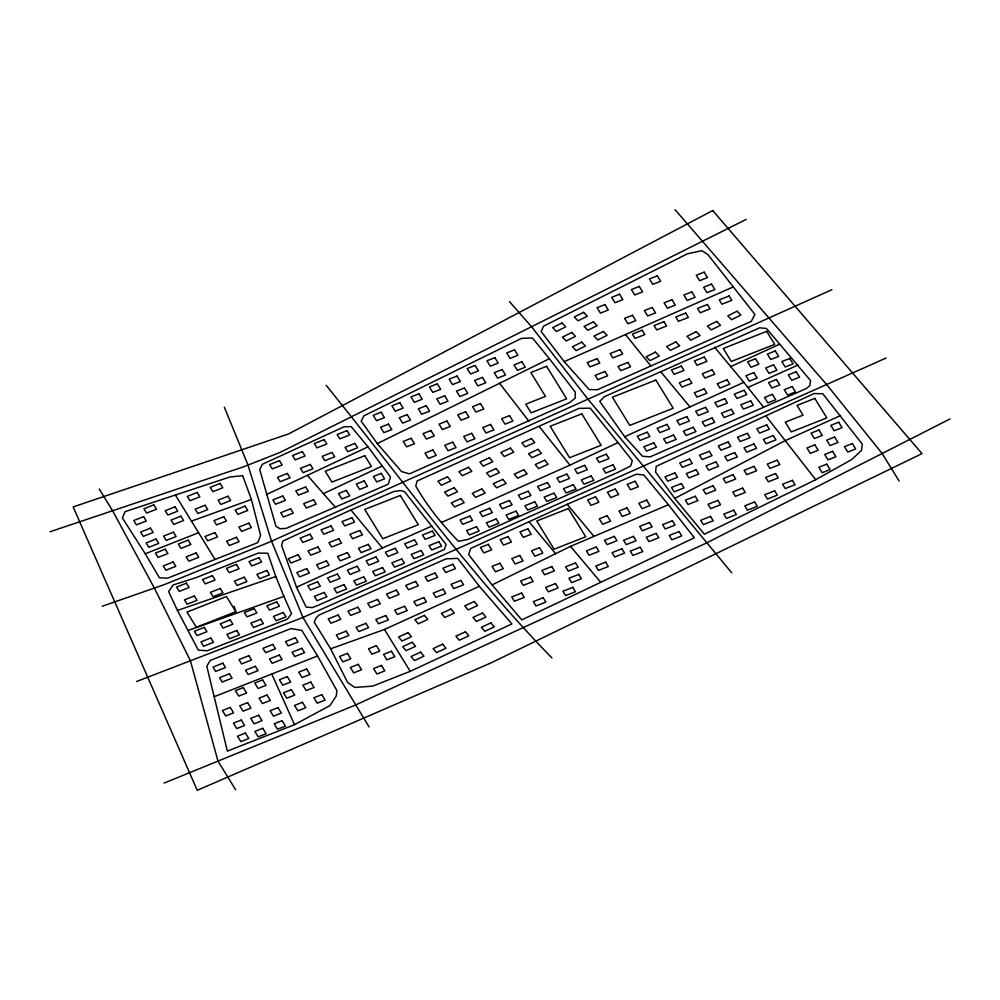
<?xml version="1.0" encoding="UTF-8"?>
<svg xmlns="http://www.w3.org/2000/svg" width="1000" height="1000" viewBox="0 0 1000 1000"><rect width="100%" height="100%" fill="white"/><g stroke="black" fill="none" stroke-linecap="round" stroke-linejoin="round"><path stroke-width="1.5" d="M815.688 479.712L851.663 459.575L861.513 450.45L862.337 444.2L822.825 393.775L814.163 393.55L656.188 466.337L655.562 472.062L674.762 498.413L704.412 534.25L815.688 479.712L765.825 415.788M294.525 724.663L329.975 705.562L336.262 696.038L336.887 690.575L317.562 655.962L301.788 630.337L290.887 628.625L210.287 660.4L206.8 666.25L227.362 751.137L294.525 724.663L271.762 674.025M674.762 498.413L785.175 440.65L840.625 415.5M950 418.938L706.425 543.025L355.562 705.013L164.1 783.088M746.2 219.4L280.087 452.425L243.738 466.75L50 531.75M377.312 443.6L549.388 358.713L575.275 392.075L575.138 398.225L569.888 402.488L409.487 473.837L401.55 471.587L377.312 443.6L361.175 421.15L363.913 415.825L521.525 338.363L532.45 338L549.388 358.713M492.075 584.9L570.513 546.362L668.425 504.712L694.35 537.788L521.775 619.888L492.075 584.9L468.675 554.587L470.662 548.475L567.188 504.3L636.237 474.225L643.812 474.95L668.425 504.712M266.288 494.637L368.013 446.838L390.487 477L388.3 484.162L286.137 528.387L280.012 528.737L275.938 526.275L259.725 469.613L262.337 464.275L343.925 426.85L351.2 426.613L368.013 446.838M323.4 493.625L381.725 466.25M441.512 522.475L569.925 465.138L618.013 442.612L632.288 460.637L630.688 465.95L618.438 472.075L468.013 539.425L458.413 541.325C442.25 524.625 427.3 506.3 415.775 486.012L417.075 480.975L578.95 408.387L590.212 408.162L618.013 442.612M410.2 671.325L511.9 623.913L479.387 586.312L457.7 558.362L445.925 558.888L319.3 614.938L316.262 617.612L314.225 622.15L330.65 648.825L347.625 682.513L354.8 687.45L372.675 686.125L410.2 671.325L384.425 629.462L330.65 648.825M350.925 509.975L282.95 540.975L281.6 545.487L296.512 587.212L306.15 607.062L312.213 607.625L318.538 605.138L444.425 549.45L446.112 544.4L404.562 491.688L400.588 490.575L393.938 491.45L350.925 509.975L382.438 548.038L431.75 526.125M660.75 371.737L759.65 327.812L766.45 328.488L810.537 380.538L809.725 385.763L806.213 388.612L650.1 456.863L642.463 456.238L624.7 436.737L599.738 401.362L604.55 396.613L660.75 371.737L689.975 406.938M730.688 366.575L779.55 344.263M624.7 436.737L743.787 382.35L763.575 407.2M296.512 587.212L382.438 548.038M384.425 629.462L479.387 586.312M831.888 289.713L268.888 542.362L164.338 584.612L102.225 606.25M747.862 387.475L798.162 364.988M564.188 361.625L589.163 389.55L597.45 389.725L751.287 321.362L754.9 314.425L708 254.675L701.875 250.65L687.3 253.85L543.513 326.188L541.163 331.525L564.188 361.625L733.3 286.913M886.087 358.062L302.95 617.45L136.675 681.462M145.25 553.75L159.45 577.8L167.638 578.15L257.8 542.612L260.6 535.413L251.425 499.5L242.662 475.65L229.838 477.025L125.087 511.637L122.375 517.913L145.25 553.75L198.588 532.725M235.825 611.7L196.312 627.275L186.975 612.1L226.475 596.525L235.825 611.7L234.275 606.35M214.188 696.712L317.562 655.962M191.438 521.112L251.425 499.5M188.212 630.438L283.913 596.4L291.562 613.663L287.362 619.15L207.162 650.763L198.325 650.15L177.45 610.438L168.637 591.587L173.1 584.987L195.912 577.675L258.3 553.075L267.8 553.225L275.8 576.525L283.913 596.4M177.45 610.438L275.8 576.525M551.912 657.975C469.475 573.362 400.35 477.025 326.2 385.337M509.5 301.625L531.538 326.712L587.962 399.175L731.688 572.775M307.375 475.325L335.625 507.562M675.075 209.7L826.6 384.513L882.163 453.488L899.125 481.037M570.513 546.362L600.538 582.025M567.188 504.3L593.95 536.388M529.038 521.763L555.638 553.663M714.562 347.163L743.787 382.35M625.612 334.712L650.875 365.962M539.188 426.45L569.925 465.138M499.562 383.3L528.913 421.175M369.062 726.925L302.95 617.45L271.525 541.175L247.875 464.75L224.35 407.225M175.575 495.35L215.05 559.462M99.262 489.05L112.613 510.737L154.362 588.088L190.413 660.775L217.987 761.112L235.613 789.75M712.712 210.55L288.525 433.95L73.175 506.938L197.25 790.3L490.887 662.962L922.013 453.625L712.712 210.55M655.45 352.163L646.175 356.812L649.987 360.637L659.262 355.988L655.45 352.163M675.85 341.925L666.575 346.575L670.387 350.4L679.663 345.75L675.85 341.925M696.263 331.688L686.988 336.337L690.8 340.175L700.075 335.513L696.263 331.688M716.663 321.45L707.387 326.1L711.2 329.938L720.475 325.288L716.663 321.45M737.075 311.225L727.8 315.875L731.6 319.7L740.875 315.05L737.075 311.225M561.987 323.025L552.663 327.625L556.388 331.5L565.712 326.887L561.987 323.025M583.612 312.35L574.288 316.95L578.025 320.812L587.35 316.212L583.612 312.35M571.788 332.488L562.463 337.088L566.2 340.95L575.525 336.35L571.788 332.488M593.425 321.812L584.1 326.413L587.825 330.275L597.15 325.675L593.425 321.812M581.725 342.163L572.413 346.763L576.138 350.637L585.462 346.025L581.725 342.163M603.362 331.488L594.038 336.087L597.775 339.95L607.1 335.35L603.362 331.488M424.375 615.375L414.862 619.775L418.275 623.787L427.788 619.4L424.375 615.375M450.925 609.05L441.413 613.438L444.825 617.463L454.338 613.062L450.925 609.05M474.225 601.512L464.7 605.9L468.113 609.925L477.638 605.538L474.225 601.512M408.062 632.65L398.55 637.038L401.962 641.062L411.475 636.663L408.062 632.65M412.2 642.288L402.688 646.688L406.1 650.7L415.613 646.312L412.2 642.288M482.5 613.038L472.987 617.425L476.4 621.45L485.913 617.062L482.5 613.038M420.562 652.138L411.037 656.538L414.45 660.562L423.963 656.162L420.562 652.138M465.425 631.8L455.913 636.188L459.325 640.212L468.837 635.825L465.425 631.8M442.612 644.2L433.1 648.6L436.512 652.613L446.025 648.225L442.612 644.2M490.863 622.888L481.35 627.275L484.762 631.3L494.275 626.912L490.863 622.888M447.45 476.875L437.912 481.238L441.275 485.275L450.812 480.913L447.45 476.875M468.45 467.287L458.9 471.637L462.262 475.688L471.812 471.325L468.45 467.287M489.438 457.688L479.888 462.05L483.25 466.1L492.8 461.737L489.438 457.688M510.425 448.1L500.887 452.463L504.25 456.5L513.787 452.137L510.425 448.1M531.413 438.512L521.875 442.863L525.237 446.912L534.775 442.55L531.413 438.512M454.125 487.725L444.588 492.075L447.95 496.125L457.5 491.763L454.125 487.725M496.112 468.537L486.575 472.9L489.938 476.938L499.475 472.575L496.112 468.537M538.088 449.35L528.55 453.713L531.912 457.75L541.45 453.4L538.088 449.35M460.812 498.562L451.262 502.925L454.625 506.962L464.175 502.612L460.812 498.562M481.8 488.975L472.262 493.338L475.625 497.375L485.163 493.013L481.8 488.975M502.788 479.375L493.25 483.738L496.613 487.788L506.15 483.425L502.788 479.375M523.775 469.787L514.237 474.15L517.6 478.188L527.137 473.837L523.775 469.787M544.763 460.2L535.225 464.562L538.587 468.6L548.125 464.237L544.763 460.2M657.312 275.825L649.412 278.938L652.75 284.363L660.65 281.25L657.312 275.825M619.538 294.212L611.638 297.337L614.975 302.75L622.875 299.637L619.538 294.212M639.3 286.438L631.388 289.55L634.725 294.962L642.638 291.85L639.3 286.438M604.95 304.575L597.05 307.688L600.388 313.113L608.288 310L604.95 304.575M704.163 272.175L696.263 275.3L699.6 280.712L707.5 277.6L704.163 272.175M475.087 365.45L467.175 368.562L470.525 373.988L478.425 370.875L475.087 365.45M494.837 357.663L486.938 360.775L490.275 366.2L498.175 363.088L494.837 357.663M514.587 349.875L506.688 352.987L510.025 358.413L517.925 355.3L514.587 349.875M437.312 383.85L429.412 386.962L432.75 392.375L440.65 389.263L437.312 383.85M457.062 376.062L449.162 379.175L452.5 384.6L460.4 381.475L457.062 376.062M418.888 393.8L410.988 396.912L414.325 402.337L422.225 399.225L418.888 393.8M399.812 402.675L391.9 405.788L395.238 411.213L403.15 408.088L399.812 402.675M381.125 412.188L373.225 415.312L376.562 420.725L384.462 417.612L381.125 412.188M632.5 315.262L624.587 318.375L627.925 323.8L635.837 320.675L632.5 315.262M652.25 307.475L644.35 310.587L647.688 316.012L655.588 312.887L652.25 307.475M672 299.688L664.1 302.8L667.438 308.225L675.337 305.1L672 299.688M691.75 291.9L683.85 295.012L687.188 300.438L695.088 297.325L691.75 291.9M711.513 284.113L703.612 287.225L706.95 292.65L714.85 289.538L711.513 284.113M153.812 504.85L143.938 508.75L146.613 513.088L156.488 509.188L153.812 504.85M324.137 439.65L314.262 443.537L316.938 447.875L326.812 443.988L324.137 439.65M347.062 430.613L337.175 434.513L339.85 438.85L349.725 434.95L347.062 430.613M482.425 377.375L474.525 380.5L477.863 385.913L485.763 382.8L482.425 377.375M502.175 369.588L494.275 372.713L497.612 378.125L505.513 375.012L502.175 369.588M521.938 361.812L514.038 364.925L517.375 370.337L525.275 367.225L521.938 361.812M197.188 492.463L187.312 496.362L189.988 500.7L199.862 496.8L197.188 492.463M220.1 483.438L210.225 487.325L212.9 491.662L222.775 487.775L220.1 483.438M279.488 460.662L269.613 464.562L272.275 468.9L282.162 465L279.488 460.662M302.4 451.637L292.525 455.525L295.2 459.862L305.075 455.975L302.4 451.637M444.65 395.775L436.75 398.888L440.087 404.312L448 401.2L444.65 395.775M464.412 387.987L456.512 391.1L459.85 396.525L467.75 393.413L464.412 387.987M143.613 516.65L133.737 520.538L136.412 524.875L146.287 520.988L143.613 516.65M426.238 405.725L418.338 408.837L421.675 414.263L429.575 411.15L426.238 405.725M407.15 414.6L399.25 417.713L402.587 423.137L410.487 420.025L407.15 414.6M175.062 506.8L165.188 510.7L167.862 515.037L177.738 511.138L175.062 506.8M388.462 424.125L380.562 427.238L383.9 432.663L391.8 429.55L388.462 424.125M546.625 366.3L530.825 372.537L545.513 396.388L525.763 404.175L531.1 412.85L566.663 398.837L546.625 366.3M332.025 452.45L322.15 456.337L324.812 460.675L334.688 456.788L332.025 452.45M354.938 443.413L345.062 447.3L347.725 451.65L357.612 447.75L354.938 443.413M642.212 330.225L632.337 334.113L635 338.45L644.887 334.562L642.212 330.225M663.938 321.662L654.062 325.55L656.737 329.888L666.612 326L663.938 321.662M685.662 313.087L675.788 316.988L678.462 321.325L688.337 317.425L685.662 313.087M707.4 304.525L697.525 308.425L700.188 312.762L710.062 308.863L707.4 304.525M729.125 295.963L719.25 299.85L721.925 304.2L731.8 300.3L729.125 295.963M205.062 505.262L195.188 509.15L197.862 513.5L207.738 509.6L205.062 505.262M227.987 496.225L218.1 500.125L220.775 504.462L230.65 500.562L227.987 496.225M287.362 473.462L277.488 477.362L280.163 481.7L290.038 477.8L287.362 473.462M310.275 464.425L300.4 468.325L303.075 472.663L312.95 468.775L310.275 464.425M150.488 528.162L140.612 532.05L143.287 536.388L153.162 532.5L150.488 528.162M180.912 516.175L171.038 520.062L173.7 524.4L183.588 520.513L180.912 516.175M480.487 403.562L472.587 406.675L475.925 412.1L483.825 408.988L480.487 403.562M597.125 358.675L587.238 362.575L589.913 366.912L599.788 363.013L597.125 358.675M620.037 349.65L610.163 353.537L612.825 357.875L622.7 353.988L620.037 349.65M465.625 411.712L457.725 414.825L461.062 420.25L468.963 417.137L465.625 411.712M446.912 421.025L439.012 424.137L442.35 429.562L450.262 426.438L446.912 421.025M364.775 455.675L325.262 471.25L331.938 482.088L371.45 466.512L364.775 455.675M411.175 438.3L403.275 441.413L406.613 446.838L414.513 443.725L411.175 438.3M430.925 430.513L423.025 433.625L426.362 439.05L434.275 435.938L430.925 430.513M156.062 539.05L146.188 542.95L148.85 547.288L158.737 543.4L156.062 539.05M173.45 532.2L163.562 536.1L166.238 540.438L176.112 536.538L173.45 532.2M245.05 506.138L235.175 510.025L237.85 514.362L247.725 510.475L245.05 506.138M223.787 516.712L213.912 520.612L216.575 524.95L226.462 521.05L223.787 516.712M282.75 496L272.875 499.9L275.55 504.237L285.425 500.337L282.75 496M305.663 486.975L295.788 490.863L298.463 495.2L308.337 491.312L305.663 486.975M605 371.475L595.125 375.363L597.788 379.7L607.675 375.812L605 371.475M627.913 362.438L618.038 366.337L620.712 370.675L630.588 366.775L627.913 362.438M165.263 549.2L155.387 553.088L158.062 557.425L167.938 553.538L165.263 549.2M188.188 540.163L178.3 544.062L180.975 548.4L190.85 544.5L188.188 540.163M509.562 415.613L501.662 418.725L505 424.15L512.9 421.037L509.562 415.613M214.887 532.6L205.012 536.5L207.688 540.837L217.562 536.938L214.887 532.6M490.588 424.462L482.688 427.575L486.025 433L493.925 429.888L490.588 424.462M471.625 433.312L463.713 436.438L467.062 441.85L474.963 438.738L471.625 433.312M432.9 449.963L425 453.075L428.338 458.488L436.238 455.375L432.9 449.963M452.65 442.175L444.75 445.288L448.088 450.712L455.988 447.587L452.65 442.175M248.775 523.162L238.9 527.062L241.562 531.4L251.438 527.5L248.775 523.162M290.625 508.8L280.75 512.7L283.425 517.038L293.3 513.138L290.625 508.8M313.55 499.762L303.663 503.663L306.337 508L316.212 504.1L313.55 499.762M381.275 473.375L373.375 476.488L376.712 481.912L384.625 478.8L381.275 473.375M364.175 480.925L356.262 484.038L359.613 489.462L367.512 486.35L364.175 480.925M346.388 490.412L338.488 493.525L341.825 498.95L349.725 495.838L346.388 490.412M173.15 562L163.275 565.887L165.938 570.225L175.812 566.337L173.15 562M196.062 552.962L186.188 556.85L188.85 561.188L198.738 557.3L196.062 552.962M236.475 537.325L226.6 541.213L229.262 545.55L239.137 541.663L236.475 537.325M766.712 331.35L723.263 348.488L731.275 361.5L774.725 344.363L766.712 331.35M681.338 366.087L671.462 369.975L674.125 374.312L684 370.425L681.338 366.087M704.25 357.05L694.375 360.938L697.038 365.275L706.925 361.388L704.25 357.05M655.875 380.075L612.413 397.2L629.775 425.4L673.225 408.275L655.875 380.075M581.788 413.825L550.188 426.275L569.55 457.725L601.15 445.275L581.788 413.825M689.212 378.875L679.338 382.775L682.013 387.113L691.888 383.212L689.212 378.875M712.125 369.85L702.25 373.738L704.925 378.075L714.8 374.188L712.125 369.85M400.3 495.438L364.738 509.45L382.762 538.737L418.325 524.712L400.3 495.438M310.038 534.212L300.163 538.1L302.825 542.438L312.712 538.55L310.038 534.212M330.975 525.95L321.1 529.85L323.775 534.188L333.65 530.288L330.975 525.95M351.912 517.7L342.038 521.587L344.712 525.925L354.588 522.038L351.912 517.7M755.537 358.738L747.625 361.85L750.975 367.275L758.875 364.162L755.537 358.738M775.288 350.95L767.387 354.062L770.725 359.487L778.625 356.375L775.288 350.95M186.45 583.175L176.562 587.075L179.237 591.413L189.112 587.513L186.45 583.175M236.388 564.412L226.513 568.312L229.175 572.65L239.062 568.763L236.388 564.412M212.413 575.675L202.537 579.562L205.2 583.9L215.075 580.013L212.413 575.675M258.938 557.688L249.062 561.587L251.725 565.925L261.613 562.025L258.938 557.688M704.2 388.875L694.325 392.762L697 397.1L706.875 393.212L704.2 388.875M727.113 379.837L717.237 383.738L719.912 388.075L729.788 384.175L727.113 379.837M753.812 372.612L745.913 375.737L749.25 381.15L757.15 378.038L753.812 372.612M773.575 364.825L765.662 367.95L769.013 373.363L776.912 370.25L773.575 364.825M789.762 358.45L781.862 361.562L785.2 366.987L793.112 363.862L789.762 358.45M298.163 554.788L288.288 558.688L290.963 563.025L300.837 559.125L298.163 554.788M317.913 547L308.038 550.9L310.712 555.237L320.588 551.337L317.913 547M338.85 538.75L328.975 542.65L331.65 546.987L341.525 543.088L338.85 538.75M359.787 530.5L349.913 534.388L352.587 538.725L362.463 534.837L359.787 530.5M194.325 595.975L184.45 599.862L187.113 604.212L197 600.312L194.325 595.975M244.262 577.212L234.387 581.112L237.062 585.45L246.938 581.55L244.262 577.212M220.287 588.475L210.413 592.362L213.088 596.7L222.963 592.812L220.287 588.475M266.812 570.487L256.938 574.375L259.613 578.725L269.488 574.825L266.812 570.487M744.137 390.25L734.262 394.137L736.925 398.475L746.8 394.588L744.137 390.25M724.788 398.688L714.9 402.575L717.575 406.912L727.45 403.025L724.788 398.688M705.562 407.337L695.688 411.225L698.35 415.562L708.238 411.675L705.562 407.337M776.475 379.513L768.575 382.638L771.912 388.05L779.812 384.938L776.475 379.513M796.225 371.725L788.325 374.85L791.663 380.262L799.562 377.15L796.225 371.725M647.237 432.212L637.362 436.112L640.025 440.45L649.912 436.55L647.237 432.212M666.988 424.425L657.113 428.325L659.788 432.663L669.663 428.762L666.988 424.425M686.737 416.637L676.862 420.538L679.538 424.875L689.412 420.975L686.737 416.637M306.712 568.675L296.837 572.562L299.5 576.9L309.375 573.013L306.712 568.675M326.463 560.887L316.588 564.775L319.262 569.113L329.137 565.225L326.463 560.887M347.4 552.638L337.525 556.525L340.2 560.862L350.075 556.975L347.4 552.638M368.338 544.375L358.462 548.275L361.138 552.612L371.012 548.713L368.338 544.375M606.35 454.212L596.475 458.1L599.15 462.438L609.025 458.55L606.35 454.212M584.65 465.363L574.763 469.25L577.438 473.587L587.312 469.7L584.65 465.363M750.675 400.875L740.8 404.762L743.475 409.1L753.35 405.213L750.675 400.875M566.838 474.113L556.962 478.013L559.625 482.35L569.513 478.45L566.838 474.113M731.325 409.312L721.45 413.2L724.125 417.537L734 413.65L731.325 409.312M547.487 482.55L537.6 486.45L540.275 490.788L550.15 486.887L547.487 482.55M712.1 417.962L702.225 421.863L704.9 426.2L714.775 422.3L712.1 417.962M772.387 394.338L764.488 397.45L767.825 402.875L775.725 399.75L772.387 394.338M792.138 386.55L784.237 389.663L787.575 395.087L795.487 391.962L792.138 386.55M528.263 491.213L518.387 495.1L521.062 499.438L530.938 495.55L528.263 491.213M653.775 442.837L643.9 446.737L646.575 451.075L656.45 447.175L653.775 442.837M673.538 435.062L663.662 438.95L666.325 443.288L676.2 439.4L673.538 435.062M693.288 427.275L683.413 431.163L686.075 435.5L695.962 431.613L693.288 427.275M469.938 516.087L460.062 519.975L462.725 524.325L472.612 520.425L469.938 516.087M489.688 508.3L479.812 512.2L482.488 516.538L492.362 512.638L489.688 508.3M509.45 500.513L499.562 504.412L502.238 508.75L512.112 504.85L509.45 500.513M432.375 531.1L422.5 534.987L425.163 539.325L435.05 535.438L432.375 531.1M414.562 539.85L404.688 543.75L407.362 548.088L417.238 544.188L414.562 539.85M395.213 548.288L385.337 552.188L388.013 556.525L397.887 552.625L395.213 548.288M375.988 556.95L366.112 560.837L368.787 565.175L378.663 561.287L375.988 556.95M612.9 464.837L603.025 468.725L605.688 473.062L615.575 469.175L612.9 464.837M317.663 581.825L307.787 585.712L310.462 590.05L320.337 586.163L317.663 581.825M337.425 574.038L327.55 577.925L330.213 582.263L340.087 578.375L337.425 574.038M357.175 566.25L347.3 570.138L349.963 574.487L359.85 570.588L357.175 566.25M204.262 627.375L194.387 631.275L197.062 635.612L206.938 631.712L204.262 627.375M254.2 608.612L244.325 612.513L247 616.85L256.875 612.95L254.2 608.612M591.188 475.988L581.312 479.888L583.987 484.225L593.862 480.325L591.188 475.988M230.225 619.875L220.35 623.763L223.025 628.1L232.9 624.212L230.225 619.875M573.375 484.75L563.5 488.638L566.175 492.975L576.05 489.087L573.375 484.75M276.75 601.888L266.875 605.788L269.55 610.125L279.425 606.225L276.75 601.888M554.025 493.188L544.15 497.075L546.825 501.413L556.7 497.525L554.025 493.188M534.812 501.838L524.925 505.725L527.6 510.062L537.475 506.175L534.812 501.838M476.475 526.712L466.6 530.612L469.275 534.95L479.15 531.05L476.475 526.712M496.238 518.925L486.362 522.825L489.025 527.163L498.9 523.263L496.238 518.925M515.988 511.138L506.112 515.037L508.787 519.375L518.663 515.475L515.988 511.138M438.913 541.725L429.038 545.625L431.712 549.963L441.587 546.062L438.913 541.725M421.112 550.487L411.238 554.375L413.9 558.713L423.775 554.825L421.112 550.487M401.75 558.925L391.875 562.812L394.55 567.15L404.425 563.263L401.75 558.925M382.537 567.575L372.663 571.462L375.325 575.8L385.213 571.912L382.537 567.575M814.812 398.387L797.025 405.4L803.037 415.163L785.263 422.163L791.275 431.925L826.825 417.912L814.812 398.387M324.212 592.45L314.337 596.35L317 600.688L326.887 596.788L324.212 592.45M343.963 584.663L334.087 588.562L336.763 592.9L346.637 589L343.963 584.663M363.713 576.875L353.837 580.775L356.512 585.112L366.388 581.213L363.713 576.875M210.812 638L200.925 641.9L203.6 646.237L213.475 642.337L210.812 638M260.75 619.25L250.875 623.138L253.538 627.475L263.425 623.587L260.75 619.25M236.775 630.5L226.9 634.388L229.562 638.725L239.438 634.837L236.775 630.5M283.3 612.513L273.425 616.413L276.087 620.75L285.975 616.85L283.3 612.513M766.725 424.9L756.85 428.8L759.525 433.137L769.4 429.237L766.725 424.9M747.375 433.338L737.5 437.238L740.163 441.575L750.05 437.675L747.375 433.338M728.15 442L718.275 445.887L720.95 450.225L730.825 446.337L728.15 442M689.587 459.087L679.7 462.987L682.375 467.325L692.25 463.425L689.587 459.087M709.338 451.3L699.463 455.2L702.125 459.538L712.013 455.637L709.338 451.3M595.55 496.838L587.65 499.963L590.988 505.375L598.888 502.262L595.55 496.838M615.3 489.05L607.4 492.175L610.737 497.587L618.638 494.475L615.3 489.05M635.062 481.262L627.163 484.387L630.5 489.8L638.4 486.688L635.062 481.262M568.35 508.55L536.75 521.013L554.113 549.212L585.712 536.75L568.35 508.55M488.35 544.375L480.45 547.487L483.787 552.913L491.688 549.8L488.35 544.375M508.1 536.587L500.2 539.712L503.537 545.125L511.438 542.013L508.1 536.587M527.85 528.8L519.95 531.925L523.288 537.337L531.188 534.225L527.85 528.8M674.85 472.95L664.975 476.85L667.638 481.188L677.525 477.287L674.85 472.95M773.275 435.538L763.4 439.425L766.062 443.762L775.938 439.875L773.275 435.538M753.913 443.975L744.038 447.863L746.712 452.2L756.587 448.312L753.913 443.975M734.7 452.625L724.825 456.512L727.487 460.85L737.375 456.962L734.7 452.625M452.8 564.288L442.925 568.175L445.6 572.513L455.475 568.625L452.8 564.288M696.125 469.712L686.25 473.612L688.925 477.95L698.8 474.05L696.125 469.712M715.875 461.925L706 465.825L708.675 470.163L718.55 466.262L715.875 461.925M435 573.038L425.125 576.938L427.788 581.275L437.663 577.375L435 573.038M415.65 581.475L405.763 585.375L408.438 589.712L418.312 585.812L415.65 581.475M396.425 590.125L386.55 594.025L389.225 598.362L399.1 594.462L396.425 590.125M338.1 615.013L328.225 618.9L330.887 623.237L340.775 619.35L338.1 615.013M357.85 607.225L347.975 611.112L350.65 615.45L360.525 611.562L357.85 607.225M377.6 599.438L367.725 603.325L370.4 607.663L380.275 603.775L377.6 599.438M222.862 663.188L212.987 667.075L215.65 671.413L225.525 667.525L222.862 663.188M272.8 644.425L262.925 648.312L265.6 652.65L275.475 648.763L272.8 644.425M681.388 483.575L671.513 487.475L674.188 491.812L684.062 487.912L681.388 483.575M818.95 430.025L811.05 433.15L814.388 438.562L822.288 435.45L818.95 430.025M838.7 422.25L830.8 425.363L834.137 430.788L842.038 427.663L838.7 422.25M248.825 655.675L238.95 659.575L241.612 663.913L251.5 660.013L248.825 655.675M295.35 637.7L285.475 641.587L288.15 645.925L298.025 642.038L295.35 637.7M607.175 515.712L599.263 518.825L602.612 524.25L610.513 521.138L607.175 515.712M626.925 507.925L619.025 511.037L622.362 516.462L630.262 513.35L626.925 507.925M646.675 500.138L638.775 503.25L642.113 508.675L650.013 505.562L646.675 500.138M499.963 563.25L492.062 566.362L495.4 571.788L503.3 568.675L499.963 563.25M519.712 555.462L511.812 558.575L515.15 564L523.062 560.887L519.712 555.462M539.475 547.675L531.575 550.788L534.913 556.213L542.812 553.1L539.475 547.675M460.925 580.413L451.037 584.3L453.713 588.638L463.587 584.75L460.925 580.413M733.037 474.675L723.162 478.562L725.837 482.9L735.713 479.012L733.037 474.675M753.975 466.413L744.1 470.312L746.775 474.65L756.65 470.75L753.975 466.413M443.113 589.163L433.237 593.062L435.9 597.4L445.788 593.5L443.113 589.163M229.4 673.812L219.525 677.7L222.2 682.038L232.075 678.15L229.4 673.812M423.762 597.6L413.875 601.5L416.55 605.837L426.425 601.938L423.762 597.6M279.35 655.05L269.462 658.95L272.137 663.288L282.013 659.388L279.35 655.05M404.538 606.263L394.663 610.15L397.337 614.487L407.212 610.6L404.538 606.263M814.862 444.85L806.963 447.962L810.3 453.387L818.2 450.275L814.862 444.85M834.613 437.062L826.712 440.175L830.05 445.6L837.95 442.488L834.613 437.062M777.125 460.2L767.25 464.1L769.925 468.438L779.8 464.538L777.125 460.2M255.362 666.3L245.487 670.2L248.162 674.538L258.038 670.638L255.362 666.3M713.05 485.8L703.175 489.7L705.837 494.038L715.713 490.138L713.05 485.8M301.9 648.325L292.013 652.212L294.688 656.55L304.562 652.663L301.9 648.325M346.213 631.138L336.337 635.025L339.012 639.362L348.888 635.475L346.213 631.138M365.962 623.35L356.087 627.238L358.762 631.575L368.638 627.688L365.962 623.35M385.725 615.562L375.838 619.462L378.512 623.8L388.387 619.9L385.725 615.562M695.25 496.262L685.375 500.163L688.037 504.5L697.913 500.6L695.25 496.262M614.312 536.388L604.438 540.275L607.1 544.612L616.987 540.725L614.312 536.388M649.475 522.525L639.6 526.425L642.262 530.763L652.138 526.862L649.475 522.525M775.562 473.55L765.688 477.45L768.35 481.788L778.225 477.887L775.562 473.55M832.6 451.325L824.7 454.45L828.037 459.862L835.938 456.75L832.6 451.325M852.35 443.55L844.45 446.662L847.788 452.075L855.688 448.963L852.35 443.55M742.625 488.1L732.75 491.987L735.425 496.325L745.3 492.438L742.625 488.1M596.287 547L586.413 550.887L589.087 555.225L598.962 551.337L596.287 547M717.875 500.4L707.987 504.288L710.662 508.625L720.537 504.738L717.875 500.4M243.287 687.562L235.387 690.675L238.725 696.1L246.625 692.987L243.287 687.562M262.65 679.938L254.75 683.05L258.087 688.475L265.988 685.35L262.65 679.938M551.775 566.55L541.9 570.438L544.562 574.788L554.45 570.887L551.775 566.55M672.425 520.737L662.537 524.625L665.212 528.962L675.088 525.075L672.425 520.737M530.5 577.137L520.625 581.025L523.3 585.363L533.175 581.475L530.5 577.137M633.462 536.388L623.575 540.275L626.25 544.612L636.125 540.725L633.462 536.388M575.513 562.913L565.638 566.812L568.3 571.15L578.175 567.25L575.513 562.913M287.3 676.637L279.4 679.75L282.738 685.175L290.637 682.062L287.3 676.637M306.65 669.013L298.75 672.125L302.087 677.55L310 674.438L306.65 669.013M826.75 464.15L818.85 467.262L822.188 472.688L830.088 469.575L826.75 464.15M347.463 653.35L339.562 656.475L342.9 661.888L350.8 658.775L347.463 653.35M656.15 533.375L646.275 537.263L648.938 541.6L658.825 537.712L656.15 533.375M792.425 480.35L782.55 484.25L785.225 488.587L795.1 484.7L792.425 480.35M621.925 548.75L612.05 552.65L614.712 556.987L624.587 553.088L621.925 548.75M376.425 645.662L368.525 648.775L371.863 654.2L379.762 651.075L376.425 645.662M774.625 490.812L764.75 494.712L767.425 499.05L777.3 495.15L774.625 490.812M710.55 516.413L700.675 520.312L703.337 524.65L713.213 520.75L710.55 516.413M230.275 707.425L222.375 710.537L225.712 715.962L233.612 712.85L230.275 707.425M521.613 593.025L511.737 596.912L514.4 601.25L524.288 597.362L521.613 593.025M679.1 531.575L669.225 535.475L671.888 539.812L681.762 535.913L679.1 531.575M733.7 510.2L723.825 514.1L726.488 518.438L736.375 514.538L733.7 510.2M754.638 501.95L744.762 505.85L747.438 510.188L757.312 506.287L754.638 501.95M640.138 547.238L630.262 551.125L632.925 555.462L642.8 551.575L640.138 547.238M247.613 702.65L239.713 705.763L243.05 711.188L250.95 708.075L247.613 702.65M266.975 695.025L259.075 698.138L262.413 703.562L270.312 700.45L266.975 695.025M605.638 562.175L595.763 566.075L598.438 570.413L608.312 566.512L605.638 562.175M555.487 583.587L545.612 587.475L548.288 591.812L558.162 587.925L555.487 583.587M578.8 574.4L568.925 578.288L571.6 582.625L581.475 578.737L578.8 574.4M291.388 689.675L283.488 692.8L286.825 698.213L294.725 695.1L291.388 689.675M310.75 682.05L302.85 685.163L306.188 690.588L314.088 687.475L310.75 682.05M358.25 664.362L350.35 667.475L353.688 672.9L361.587 669.775L358.25 664.362M391.438 651.275L383.537 654.388L386.875 659.812L394.775 656.7L391.438 651.275M543.188 597.737L533.312 601.638L535.988 605.975L545.862 602.075L543.188 597.737M572.8 587.362L562.913 591.263L565.588 595.6L575.462 591.7L572.8 587.362M241.325 720.037L233.425 723.15L236.762 728.575L244.662 725.462L241.325 720.037M381.475 665.45L373.575 668.575L376.912 673.988L384.812 670.875L381.475 665.45M258.663 715.263L250.763 718.375L254.1 723.8L262 720.688L258.663 715.263M278.025 707.638L270.113 710.75L273.45 716.175L281.363 713.062L278.025 707.638M302.438 702.288L294.538 705.413L297.875 710.825L305.775 707.712L302.438 702.288M321.8 694.663L313.9 697.775L317.238 703.2L325.138 700.088L321.8 694.663M245.413 733.075L237.512 736.2L240.85 741.612L248.75 738.5L245.413 733.075M262.75 728.3L254.85 731.425L258.188 736.838L266.087 733.725L262.75 728.3M282.113 720.675L274.212 723.787L277.55 729.212L285.45 726.1L282.113 720.675"/></g></svg>
